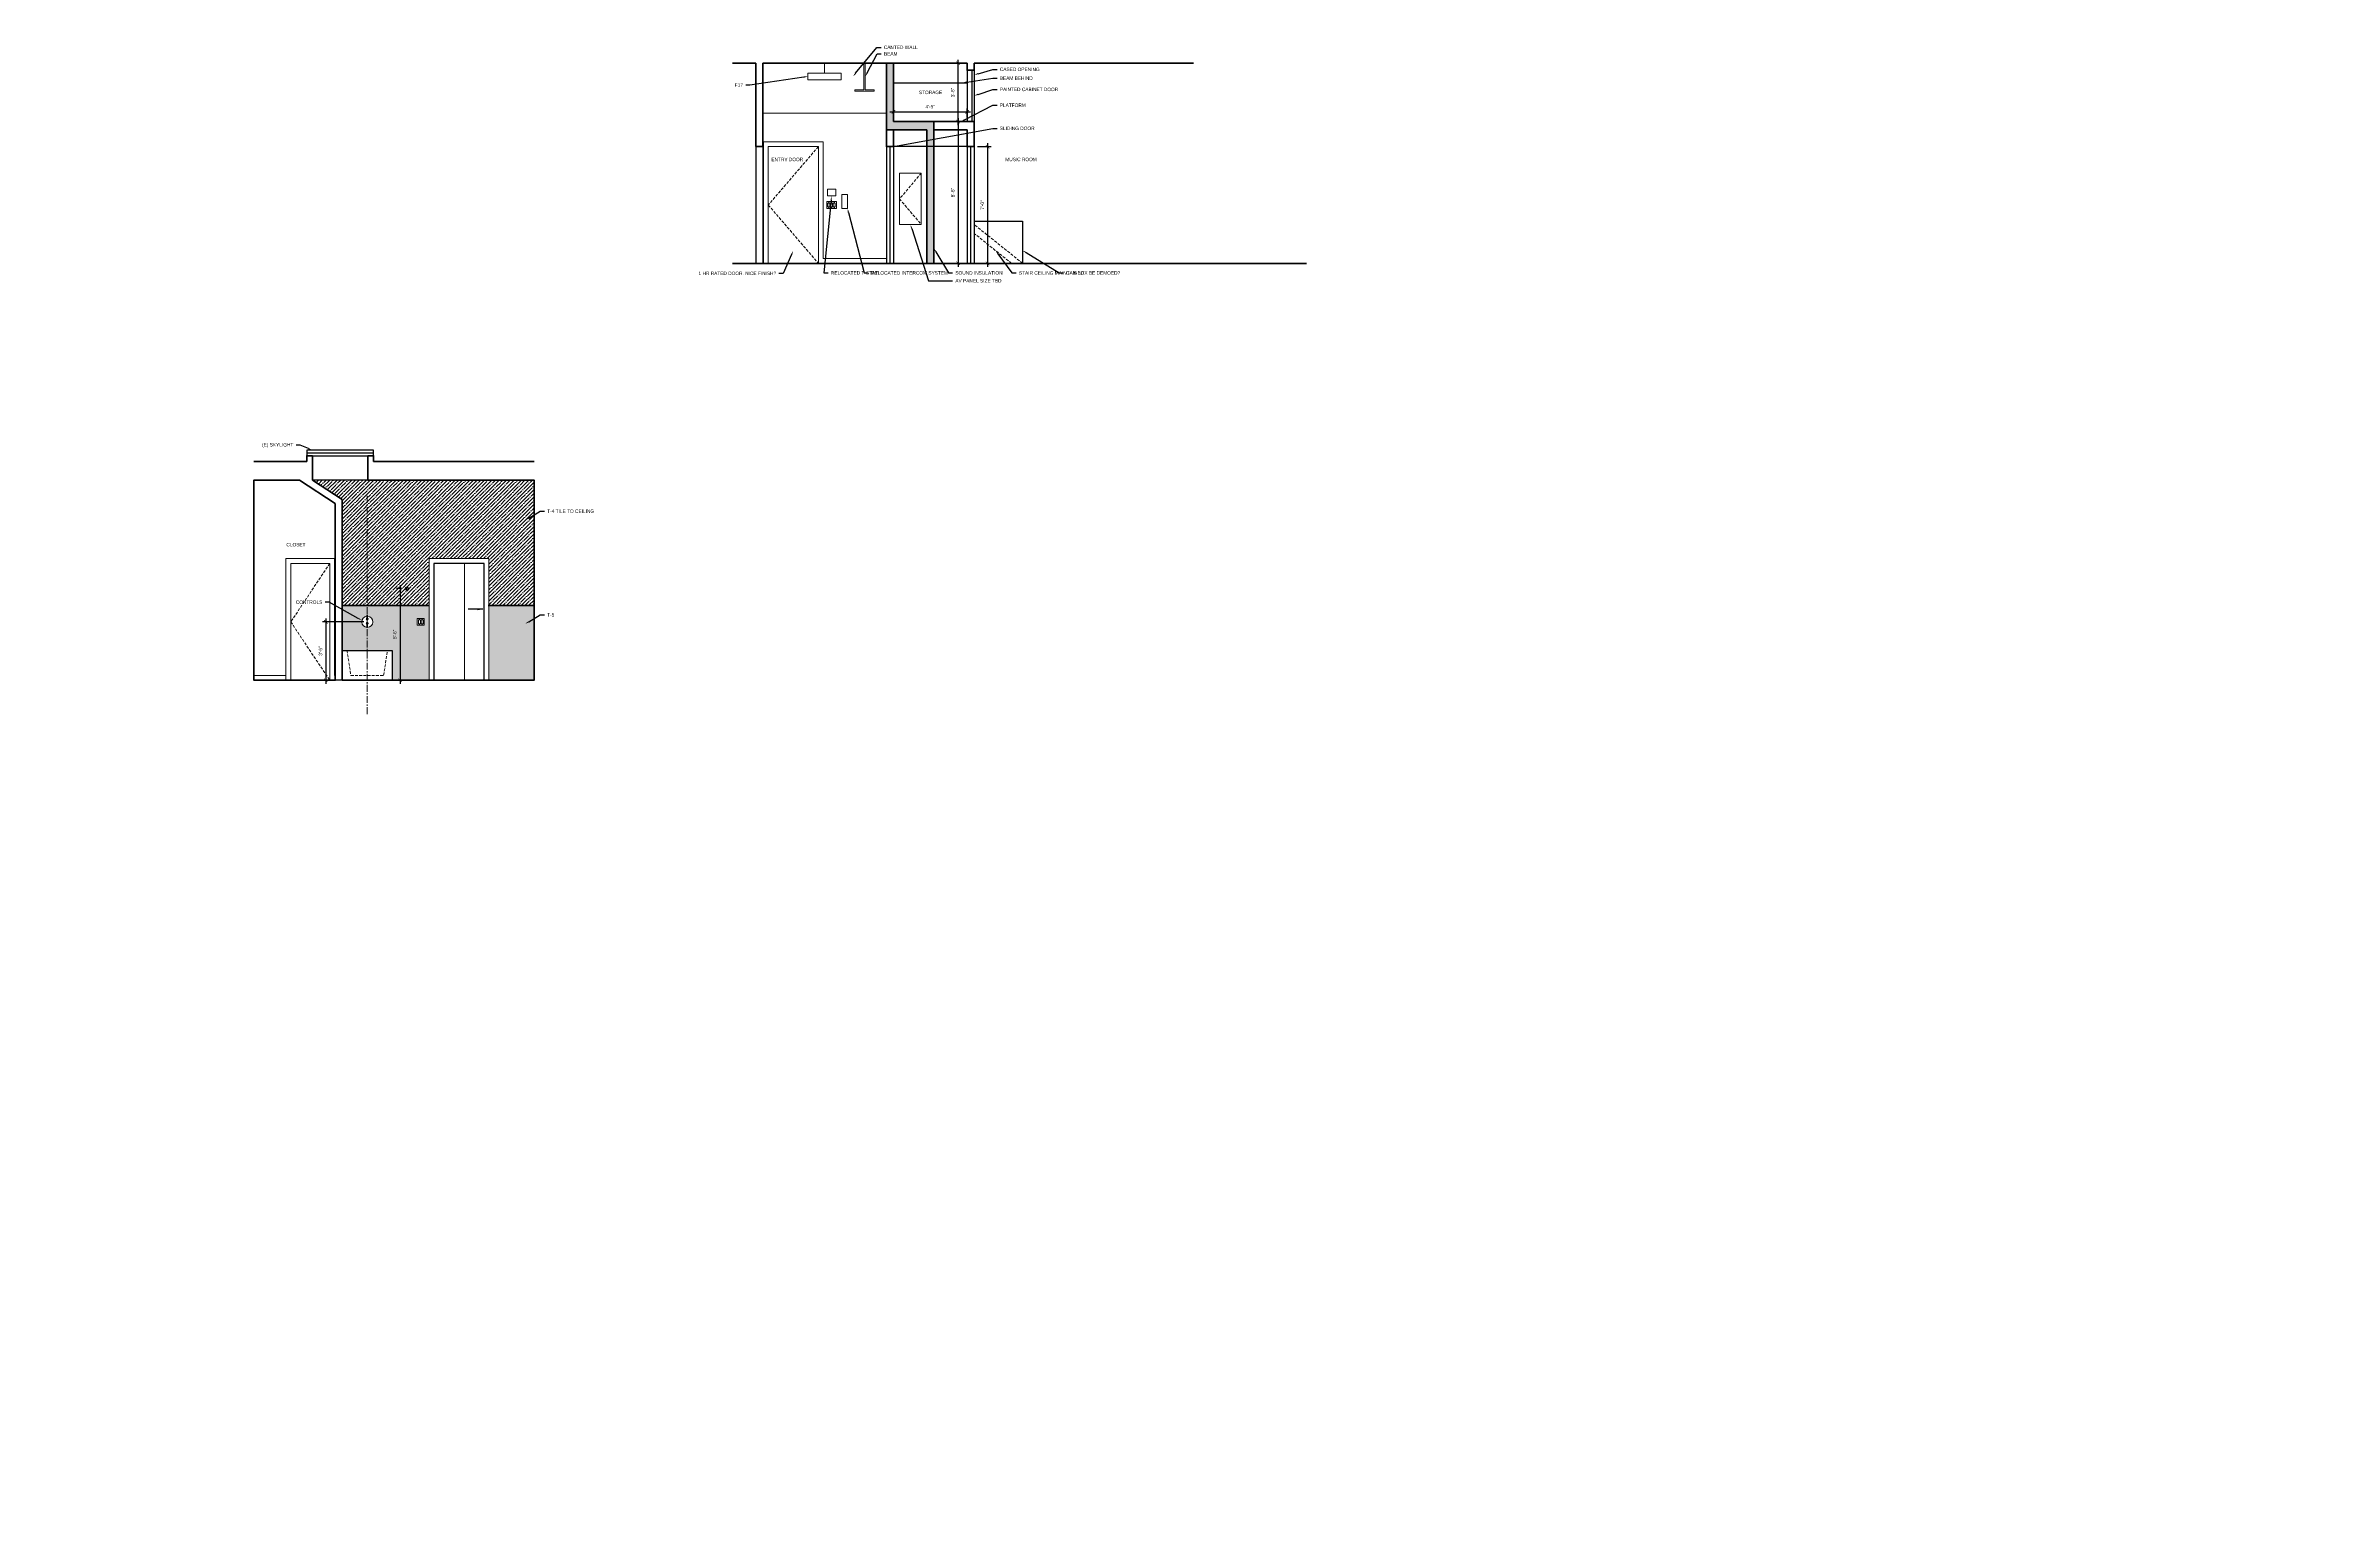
# Model space of a CAD drawing. Header units: inches. Extents: x -3027 to 6920, y -6604 to 320.
# Drawn here: x 2326 to 3963, y -5405 to -4343 of the extents above; entities that cross this region are included whole.
import ezdxf
from ezdxf import colors
from ezdxf.entities.mleader import LeaderData, LeaderLine
from ezdxf.math import Vec2, Vec3

# ---------------------------------------------------------------- set-up
doc = ezdxf.new("R2010")
doc.units = ezdxf.units.IN
doc.header["$LTSCALE"] = 4
doc.header["$MEASUREMENT"] = 0
doc.header["$PDMODE"] = 35
doc.header["$PDSIZE"] = -5
doc.linetypes.add('CENTER', pattern=[2, 1.25, -0.25, 0.25, -0.25])
doc.linetypes.add('DASHED', pattern=[0.75, 0.5, -0.25])
doc.layers.get('0').update_dxf_attribs({"linetype": 'CONTINUOUS'})
doc.layers.get('Defpoints').update_dxf_attribs({"linetype": 'CONTINUOUS'})
for name, color, linetype, lineweight in [('A-ELEV-2', 5, 'CONTINUOUS', 25), ('A-ELEV-3', 8, 'CONTINUOUS', 15), ('A-ELEV-BYND', 9, 'DASHED', 9), ('A-ELEV-CUT', 3, 'CONTINUOUS', 50), ('A-ELEV-HTCH', 40, 'CONTINUOUS', 9), ('A-NOTE-CL', 8, 'CENTER', 15), ('A-NOTE-DIM', 8, 'CONTINUOUS', 15), ('A-NOTE-REF', 8, 'CONTINUOUS', 15), ('A-RCP-HTCH', 9, 'CONTINUOUS', 9), ('A-SHBD', 5, 'CONTINUOUS', 25)]:
    doc.layers.add(name, color=color, linetype=linetype, lineweight=lineweight)
doc.layers.add('A-note-ref-1_4', color=8, linetype='CONTINUOUS')
doc.styles.add('1_4SM', font='swisse.ttf', dxfattribs={"width": 0.9, "height": 4})
doc.styles.add('ANNOT-SM', font='swisse.ttf', dxfattribs={"width": 0.9, "height": 0.078125})
doc.styles.add('Annotative', font='swisse.ttf', dxfattribs={"width": 0.9, "height": 0.078125})
doc.dimstyles.new('DIM-ANNOT', dxfattribs={"dimtxt": 0.078125, "dimasz": 0.078125, "dimexe": 0.078125, "dimexo": 0.078125, "dimgap": 0.078125, "dimtad": 1, "dimzin": 11, "dimdsep": 46, "dimlunit": 4, "dimtxsty": 'ANNOT-SM', "dimblk1": 'ARCHTICK', "dimblk2": 'ARCHTICK', "dimsah": 1, "dimcen": 0, "dimdle": 0.078125, "dimclrd": 8, "dimclre": 8, "dimclrt": 8, "dimadec": 0, "dimazin": 0, "dimtfac": 4, "dimtofl": 0, "dimtmove": 2, "dimatfit": 3, "dimfxl": 1, "dimfrac": 2, "dimtzin": 0, "dimarcsym": 0})
doc.dimstyles.new('DIM1_4$7', dxfattribs={"dimtxt": 4, "dimasz": 4, "dimexe": 2, "dimexo": 2, "dimgap": 2, "dimtad": 0, "dimdec": 4, "dimzin": 11, "dimdsep": 46, "dimlunit": 4, "dimtxsty": '1_4SM', "dimblk": 'ARCHTICK', "dimcen": 4, "dimdle": 2, "dimclrd": 8, "dimclre": 8, "dimclrt": 8, "dimadec": 0, "dimazin": 0, "dimtfac": 4, "dimtdec": 4, "dimtofl": 0, "dimtmove": 1, "dimatfit": 3, "dimfxl": 1, "dimfrac": 2, "dimtzin": 0, "dimarcsym": 0})

# ---------------------------------------------------------------- blocks, each defined once
blk = doc.blocks.new('_ARCHTICK')
at = {"color": 0, "linetype": 'ByBlock', "const_width": 0.15}
blk.add_lwpolyline([(-0.5, -0.5), (0.5, 0.5)], dxfattribs=at)
blk = doc.blocks.new('CEILING RR')
at = {"layer": 'A-ELEV-3'}
blk.add_lwpolyline([(0, 0), (0, -7)], dxfattribs=at)
blk.add_lwpolyline([(0, -12), (-12, -12), (-12, -7), (12, -7), (12, -12)], close=True, dxfattribs=at)
blk = doc.blocks.new('A$C621010FF')
at = {"layer": 'A-ELEV-3'}
for p, q in [((-0.2, 2), (-0.2, 4.7)), ((-0.2, 4.7), (0.2, 4.7)), ((0.2, 2), (0.2, 4.7)), ((-0.2, -1), (-0.2, -3.7)), ((-0.2, -3.7), (0.2, -3.7)), ((0.2, -1), (0.2, -3.7))]:
    blk.add_line(p, q, dxfattribs=at)
for centre, radius, start, end in [((0, 0), 4, 93.5833, 86.4167), ((0, 2), 0.75, 109.4712, 70.5288), ((0, 2), 0.25, 180, 0), ((0, -1), 0.75, 289.4712, 250.5288), ((0, -1), 0.25, 0, 180)]:
    blk.add_arc(centre, radius, start, end, dxfattribs=at)
blk = doc.blocks.new('*D132')
at = {"layer": 'A-NOTE-DIM', "color": 8, "lineweight": -2, "transparency": 16777216}
for p, q in [((2554.5, -4758), (2524.7, -4758)), ((2527.2, -4755.5), (2527.2, -4802.5)), ((2554.5, -4800), (2524.7, -4800))]:
    blk.add_line(p, q, dxfattribs=at)
at = {"layer": 'Defpoints', "color": 0, "transparency": 16777216}
for p in [(2557, -4758), (2527.2, -4800), (2557, -4800)]:
    blk.add_point(p, dxfattribs=at)
at = {"layer": 'A-NOTE-DIM', "color": 8, "lineweight": -2, "transparency": 16777216, "xscale": 2.5, "yscale": 2.5, "zscale": 2.5}
for p, rotation in [((2527.2, -4758), 90), ((2527.2, -4800), 270)]:
    blk.add_blockref('_ARCHTICK', p, dxfattribs=dict(at, rotation=rotation))
at = {"layer": 'A-NOTE-DIM', "color": 8, "transparency": 16777216, "insert": (2523.4, -4779), "char_height": 2.5, "attachment_point": 5, "rotation": 90, "style": 'ANNOT-SM'}
blk.add_mtext('3\'-6" ', dxfattribs=at)
blk = doc.blocks.new('E16-SWITCH-TRIPLE')
at = {"layer": 'A-ELEV-3', "linetype": 'Continuous', "ltscale": 0.5}
blk.add_lwpolyline([(-6.9, 0), (0, 0), (0, -5), (-6.9, -5)], close=True, dxfattribs=at)
at = {"layer": 'A-ELEV-3', "ltscale": 0.5}
for points in [[(-6.1, -1.1), (-4.7, -1.1), (-4.7, -3.9), (-6.1, -3.9)], [(-4.1, -1.1), (-2.7, -1.1), (-2.7, -3.9), (-4.1, -3.9)], [(-0.8, -1.1), (-2.2, -1.1), (-2.2, -3.9), (-0.8, -3.9)]]:
    blk.add_lwpolyline(points, close=True, dxfattribs=at)
at = {"layer": 'A-ELEV-3'}
for centre in [(-5.4, -0.5), (-5.4, -0.5), (-5.4, -4.5), (-5.4, -4.5), (-3.4, -0.5), (-3.4, -0.5), (-3.4, -4.5), (-3.4, -4.5), (-1.5, -0.5), (-1.5, -4.5)]:
    blk.add_circle(centre, 0.125, dxfattribs=at)
blk = doc.blocks.new('E16-SWITCH-DOUBLE')
at = {"layer": 'A-ELEV-3', "linetype": 'Continuous', "ltscale": 0.5}
blk.add_lwpolyline([(-2.5, 2.5), (2.5, 2.5), (2.5, -2.5), (-2.5, -2.5)], close=True, dxfattribs=at)
at = {"layer": 'A-ELEV-3', "ltscale": 0.5}
for points in [[(-1.7, 1.4), (-0.3, 1.4), (-0.3, -1.4), (-1.7, -1.4)], [(1.7, 1.4), (0.3, 1.4), (0.3, -1.4), (1.7, -1.4)]]:
    blk.add_lwpolyline(points, close=True, dxfattribs=at)
at = {"layer": 'A-ELEV-3'}
for centre in [(-1, 2), (-1, 2), (1, 2), (-1, -2), (-1, -2), (1, -2)]:
    blk.add_circle(centre, 0.125, dxfattribs=at)
blk = doc.blocks.new('ROBE HOOK')
at = {"layer": 'A-ELEV-3'}
blk.add_lwpolyline([(-0.25, -0.75), (0.25, -0.75), (0.25, 0.75), (-0.25, 0.75)], close=True, dxfattribs=at)
blk.add_circle((0, 0), 1.25, dxfattribs=at)
blk = doc.blocks.new('*D155')
at = {"layer": 'A-NOTE-DIM', "color": 8, "lineweight": -2, "transparency": 16777216}
for p, q in [((2580.6, -4731.6), (2580.6, -4802.5)), ((2581.7, -4734.1), (2578.1, -4734.1)), ((2582.7, -4800), (2578.1, -4800))]:
    blk.add_line(p, q, dxfattribs=at)
at = {"layer": 'Defpoints', "color": 0, "transparency": 16777216}
for p in [(2584.2, -4734.1), (2580.6, -4800), (2585.2, -4800)]:
    blk.add_point(p, dxfattribs=at)
at = {"layer": 'A-NOTE-DIM', "color": 8, "lineweight": -2, "transparency": 16777216, "xscale": 2.5, "yscale": 2.5, "zscale": 2.5}
for p, rotation in [((2580.6, -4734.1), 90), ((2580.6, -4800), 270)]:
    blk.add_blockref('_ARCHTICK', p, dxfattribs=dict(at, rotation=rotation))
at = {"layer": 'A-NOTE-DIM', "color": 8, "transparency": 16777216, "insert": (2576.8, -4767), "char_height": 2.5, "attachment_point": 5, "rotation": 90, "style": 'ANNOT-SM'}
blk.add_mtext('5\'-6" ', dxfattribs=at)
blk = doc.blocks.new('*D183')
at = {"layer": 'A-NOTE-DIM', "color": 8, "lineweight": -2, "transparency": 16777216}
for p, q in [((2986, -4398), (2979.5, -4398)), ((2982, -4395.5), (2982, -4502.5)), ((2986, -4500), (2979.5, -4500))]:
    blk.add_line(p, q, dxfattribs=at)
at = {"layer": 'Defpoints', "color": 0, "transparency": 16777216}
for p in [(2988.5, -4398), (2982, -4500), (2988.5, -4500)]:
    blk.add_point(p, dxfattribs=at)
at = {"layer": 'A-NOTE-DIM', "color": 8, "lineweight": -2, "transparency": 16777216, "xscale": 2.5, "yscale": 2.5, "zscale": 2.5}
for p, rotation in [((2982, -4398), 90), ((2982, -4500), 270)]:
    blk.add_blockref('_ARCHTICK', p, dxfattribs=dict(at, rotation=rotation))
at = {"layer": 'A-NOTE-DIM', "color": 8, "transparency": 16777216, "insert": (2978.2, -4449), "char_height": 2.5, "attachment_point": 5, "rotation": 90, "style": 'ANNOT-SM'}
blk.add_mtext('8\'-6" ', dxfattribs=at)
blk = doc.blocks.new('*D184')
at = {"layer": 'A-NOTE-DIM', "color": 8, "lineweight": -2, "transparency": 16777216}
for p, q in [((2996, -4416), (3005.7, -4416)), ((3003.2, -4413.5), (3003.2, -4502.5)), ((2996, -4500), (3005.7, -4500))]:
    blk.add_line(p, q, dxfattribs=at)
at = {"layer": 'Defpoints', "color": 0, "transparency": 16777216}
for p in [(2993.5, -4416), (2993.5, -4500), (3003.2, -4500)]:
    blk.add_point(p, dxfattribs=at)
at = {"layer": 'A-NOTE-DIM', "color": 8, "lineweight": -2, "transparency": 16777216, "xscale": 2.5, "yscale": 2.5, "zscale": 2.5}
for p, rotation in [((3003.2, -4416), 90), ((3003.2, -4500), 270)]:
    blk.add_blockref('_ARCHTICK', p, dxfattribs=dict(at, rotation=rotation))
at = {"layer": 'A-NOTE-DIM', "color": 8, "transparency": 16777216, "insert": (2999.4, -4458), "char_height": 2.5, "attachment_point": 5, "rotation": 90, "style": 'ANNOT-SM'}
blk.add_mtext('7\'-0" ', dxfattribs=at)
blk = doc.blocks.new('*D185')
at = {"layer": 'A-NOTE-DIM', "color": 8, "lineweight": -2, "transparency": 16777216}
for p, q in [((2986, -4356), (2979.5, -4356)), ((2982, -4400.5), (2982, -4353.5)), ((2986, -4398), (2979.5, -4398))]:
    blk.add_line(p, q, dxfattribs=at)
at = {"layer": 'Defpoints', "color": 0, "transparency": 16777216}
for p in [(2982, -4356), (2988.5, -4356), (2988.5, -4398)]:
    blk.add_point(p, dxfattribs=at)
at = {"layer": 'A-NOTE-DIM', "color": 8, "lineweight": -2, "transparency": 16777216, "xscale": 2.5, "yscale": 2.5, "zscale": 2.5}
for p, rotation in [((2982, -4356), 90), ((2982, -4398), 270)]:
    blk.add_blockref('_ARCHTICK', p, dxfattribs=dict(at, rotation=rotation))
at = {"layer": 'A-NOTE-DIM', "color": 8, "transparency": 16777216, "insert": (2978.2, -4377), "char_height": 2.5, "attachment_point": 5, "rotation": 90, "style": 'ANNOT-SM'}
blk.add_mtext('3\'-6" ', dxfattribs=at)
blk = doc.blocks.new('*D186')
at = {"layer": 'A-NOTE-DIM', "color": 8, "lineweight": -2, "transparency": 16777216}
for p, q in [((2935.5, -4395), (2935.5, -4388.5)), ((2988.5, -4395), (2988.5, -4388.5)), ((2933, -4391), (2991, -4391))]:
    blk.add_line(p, q, dxfattribs=at)
at = {"layer": 'Defpoints', "color": 0, "transparency": 16777216}
for p in [(2935.5, -4397.5), (2988.5, -4391), (2988.5, -4397.5)]:
    blk.add_point(p, dxfattribs=at)
at = {"layer": 'A-NOTE-DIM', "color": 8, "lineweight": -2, "transparency": 16777216, "xscale": 2.5, "yscale": 2.5, "zscale": 2.5, "rotation": 180}
blk.add_blockref('_ARCHTICK', (2935.5, -4391), dxfattribs=at)
at = {"layer": 'A-NOTE-DIM', "color": 8, "lineweight": -2, "transparency": 16777216, "xscale": 2.5, "yscale": 2.5, "zscale": 2.5}
blk.add_blockref('_ARCHTICK', (2988.5, -4391), dxfattribs=at)
at = {"layer": 'A-NOTE-DIM', "color": 8, "transparency": 16777216, "insert": (2962, -4387.2), "char_height": 2.5, "attachment_point": 5, "style": 'ANNOT-SM'}
blk.add_mtext('4\'-5" ', dxfattribs=at)

msp = doc.modelspace()

# ---------------------------------------------------------------- hatches: boundary and pattern name
h = msp.add_hatch()
h.set_pattern_fill('HONEY', color=256, scale=10)
h.paths.add_polyline_path([(2964.5002, -4398), (2935.5002, -4398), (2935.5002, -4356), (2930.5002, -4356), (2930.5002, -4404), (2935.5002, -4404), (2959.5002, -4404), (2959.5002, -4500), (2964.5002, -4500), (2964.5002, -4404)])
at = {"layer": 'A-ELEV-HTCH'}
h = msp.add_hatch(dxfattribs=at)
h.set_pattern_fill('ANSI35', color=256, scale=15)
h.paths.add_polyline_path([(2676.9998, -4656), (2517.4998, -4656), (2538.9998, -4670), (2538.9998, -4746), (2601.4998, -4746), (2601.4998, -4712.5), (2644.4998, -4712.5), (2644.4998, -4746), (2676.9998, -4746)])
at = {"layer": 'A-RCP-HTCH'}
h = msp.add_hatch(dxfattribs=at)
h.set_pattern_fill('HONEY', color=256, scale=10)
h.paths.add_polyline_path([(2676.9998, -4746.5), (2644.4998, -4746.5), (2644.4998, -4800), (2676.9998, -4800)])
edge = h.paths.add_edge_path(flags=16)
edge.add_line((2556.7498, -4753.25736), (2556.7498, -4754.00782))
edge.add_arc((2556.9998, -4758), 4, 93.5833217, 446.4166783)
edge.add_line((2557.2498, -4754.00782), (2556.7498, -4753.25736))
h.paths.add_polyline_path([(2593.03556, -4755.50172), (2597.96404, -4755.50172), (2597.96404, -4760.50172), (2593.03556, -4760.50172)], flags=16)
h.paths.add_polyline_path([(2595.76768, -4756.5616), (2597.1604, -4756.5616), (2597.1604, -4759.44183), (2595.76768, -4759.44183)], flags=0)
h.paths.add_polyline_path([(2601.4998, -4746.5), (2538.9998, -4746.5), (2538.9998, -4778.5), (2574.9998, -4778.5), (2574.9998, -4800), (2601.4998, -4800)])
h.paths.add_polyline_path([(2595.76768, -4756.5616), (2597.1604, -4756.5616), (2597.1604, -4759.44183), (2595.76768, -4759.44183)], flags=0)

# ---------------------------------------------------------------- linework, layer by layer
msp.add_line((2935.5002, -4370), (2988.5002, -4370))
msp.add_lwpolyline([(2993.5002, -4469.54301), (3028.39104, -4469.54301), (3028.39104, -4500)])
at = {"layer": 'A-ELEV-2'}
for p, q in [((2988.5002, -4361), (2988.5002, -4398)), ((2992.0002, -4361), (2992.0002, -4398)), ((2993.5002, -4361), (2993.5002, -4398)), ((2836.4998, -4416), (2836.4998, -4500)), ((2841.4998, -4416), (2841.4998, -4500)), ((2930.5002, -4416), (2930.5002, -4500)), ((2933.0002, -4416), (2933.0002, -4500)), ((2935.5002, -4416), (2935.5002, -4500)), ((2988.5002, -4416), (2988.5002, -4500)), ((2991.0002, -4416), (2991.0002, -4500)), ((2993.5002, -4416), (2993.5002, -4500)), ((2561.4998, -4636.5), (2513.4998, -4636.5)), ((2557.4998, -4656), (2517.4998, -4656))]:
    msp.add_line(p, q, dxfattribs=at)
msp.add_lwpolyline([(2513.4998, -4638.5), (2561.4998, -4638.5), (2561.4998, -4634.5), (2513.4998, -4634.5)], close=True, dxfattribs=at)
for points in [[(2640.9998, -4800), (2640.9998, -4716), (2604.9998, -4716), (2604.9998, -4800)], [(2538.9998, -4778.5), (2574.9998, -4778.5), (2574.9998, -4800)]]:
    msp.add_lwpolyline(points, dxfattribs=at)
at = {"layer": 'A-ELEV-3'}
for p, q in [((2841.4998, -4392), (2930.5002, -4392)), ((2841.4998, -4496.5), (2841.9998, -4496.5)), ((2538.9998, -4746), (2601.4998, -4746)), ((2538.9998, -4746.5), (2601.4998, -4746.5)), ((2643.9998, -4746), (2676.9998, -4746)), ((2643.9998, -4746.5), (2676.9998, -4746.5)), ((2475.4998, -4796.5), (2498.4998, -4796.5)), ((2533.4998, -4796.5), (2533.9998, -4796.5))]:
    msp.add_line(p, q, dxfattribs=at)
for points in [[(2915.2502, -4356), (2915.2502, -4375), (2921.7502, -4375), (2921.7502, -4376), (2907.7502, -4376), (2907.7502, -4375), (2914.2502, -4375), (2914.2502, -4356)], [(2841.9998, -4500), (2841.9998, -4412.5), (2884.9998, -4412.5), (2884.9998, -4496.5), (2930.5002, -4496.5)], [(2845.4998, -4500), (2845.4998, -4416), (2881.4998, -4416), (2881.4998, -4500)], [(2887.9998, -4446.50172), (2887.9998, -4451.50172), (2893.9998, -4451.50172), (2893.9998, -4446.50172), (2887.9998, -4446.50172)], [(2533.4998, -4796.5), (2533.4998, -4712.5), (2498.4998, -4712.5), (2498.4998, -4800)], [(2529.9998, -4800), (2529.9998, -4716), (2501.9998, -4716), (2501.9998, -4800)], [(2644.4998, -4800), (2644.4998, -4712.5), (2601.4998, -4712.5), (2601.4998, -4800)], [(2640.9998, -4716), (2626.8498, -4716), (2626.8498, -4800), (2644.8498, -4800)]]:
    msp.add_lwpolyline(points, dxfattribs=at)
for points in [[(2955.54816, -4472.08348), (2939.87251, -4472.08348), (2939.87251, -4435.06624), (2955.54816, -4435.06624)], [(2898.42828, -4460.50172), (2902.42828, -4460.50172), (2902.42828, -4450.50172), (2898.42828, -4450.50172)]]:
    msp.add_lwpolyline(points, close=True, dxfattribs=at)
at = {"layer": 'A-ELEV-BYND'}
for p, q in [((3028.50411, -4500), (2993.5002, -4471.99688)), ((3020.5002, -4500), (2993.5002, -4478.4))]:
    msp.add_line(p, q, dxfattribs=at)
for points in [[(2881.4998, -4416), (2845.4998, -4458), (2881.4998, -4500)], [(2955.54816, -4435.06624), (2939.87251, -4453.57486), (2955.54816, -4472.08348)], [(2529.9998, -4716), (2501.9998, -4758), (2529.9998, -4800)], [(2542.3873, -4778.5), (2545.24734, -4796.5), (2568.75226, -4796.5), (2571.6123, -4778.5)]]:
    msp.add_lwpolyline(points, dxfattribs=at)
at = {"layer": 'A-ELEV-CUT'}
for p, q in [((2819.80506, -4356), (2836.4998, -4356)), ((2836.4998, -4356), (2836.4998, -4416)), ((2841.4998, -4356), (2841.4998, -4416)), ((2841.4998, -4356), (2930.5002, -4356)), ((2935.5002, -4356), (2930.5002, -4356)), ((2935.5002, -4356), (2959.5002, -4356)), ((2964.5002, -4356), (2959.5002, -4356)), ((2964.5002, -4356), (2988.5002, -4356)), ((2993.5002, -4356), (3151.45925, -4356)), ((2935.5002, -4404), (2930.5002, -4404)), ((2935.5002, -4404), (2959.5002, -4404)), ((2964.5002, -4404), (2964.5002, -4398)), ((2964.5002, -4404), (2988.5002, -4404)), ((2841.4998, -4416), (2836.4998, -4416)), ((2819.80506, -4500), (3232.51454, -4500)), ((2513.4998, -4642.5), (2475.4998, -4642.5)), ((2517.4998, -4656), (2517.4998, -4642.5)), ((2557.4998, -4656), (2557.4998, -4642.5)), ((2561.4998, -4642.5), (2676.9998, -4642.5))]:
    msp.add_line(p, q, dxfattribs=at)
for points in [[(2935.5002, -4404), (2935.5002, -4416), (2930.5002, -4416), (2930.5002, -4356)], [(2935.5002, -4356), (2935.5002, -4398)], [(2993.5002, -4356), (2993.5002, -4361), (2988.5002, -4361), (2988.5002, -4356)], [(2935.5002, -4398), (2993.5002, -4398), (2993.5002, -4416), (2988.5002, -4416), (2988.5002, -4404)], [(2964.5002, -4404), (2964.5002, -4500), (2959.5002, -4500), (2959.5002, -4404)], [(2513.4998, -4642.5), (2513.4998, -4638.5), (2517.4998, -4638.5), (2517.4998, -4642.5)], [(2557.4998, -4642.5), (2557.4998, -4638.5), (2561.4998, -4638.5), (2561.4998, -4642.5)], [(2533.9998, -4672.71079), (2533.9998, -4800), (2475.4998, -4800), (2475.4998, -4656), (2508.33681, -4656), (2533.9998, -4672.71079)], [(2517.4998, -4656), (2538.9998, -4670), (2538.9998, -4800), (2676.9998, -4800), (2676.9998, -4656), (2557.4998, -4656)]]:
    msp.add_lwpolyline(points, dxfattribs=at)
at = {"layer": 'A-NOTE-CL'}
msp.add_line((2556.9998, -4824.37858), (2556.9998, -4666.03768), dxfattribs=at)

# ---------------------------------------------------------------- block references
msp.add_blockref('ROBE HOOK', (2585.4998, -4734.09451))
at = {"layer": 'A-ELEV-3'}
msp.add_blockref('A$C621010FF', (2556.9998, -4758), dxfattribs=at)
at = {"layer": 'A-NOTE-REF'}
for name, p in [('E16-SWITCH-TRIPLE', (2894.42828, -4455.50172)), ('E16-SWITCH-DOUBLE', (2595.4998, -4758.00172))]:
    msp.add_blockref(name, p, dxfattribs=at)
at = {"layer": 'A-SHBD', "xscale": -1}
msp.add_blockref('CEILING RR', (2886, -4356), dxfattribs=at)

# ---------------------------------------------------------------- texts
at = {"layer": 'A-NOTE-REF', "char_height": 2.5, "style": 'Annotative'}
for s, insert, attachment_point in [('STORAGE', (2970.60767, -4375.71215), 3), ('ENTRY DOOR', (2870.59456, -4423.96867), 3), ('MUSIC ROOM', (3038.61407, -4423.96867), 3), ('CLOSET', (2498.8409, -4701.16789), 1)]:
    msp.add_mtext_dynamic_manual_height_columns(s, width=33.6, gutter_width=12.5, heights=[0], dxfattribs=dict(at, insert=insert, attachment_point=attachment_point))

# ---------------------------------------------------------------- dimensions: what is measured, and where the dimension line sits
at = {"layer": 'A-NOTE-DIM'}
for base, p1, p2, picture, middle in [((2982.0194, -4356), (2988.5002, -4398), (2988.5002, -4356), '*D185', (2978.23475, -4377)), ((2982.0194, -4500), (2988.5002, -4398), (2988.5002, -4500), '*D183', (2978.23475, -4449)), ((3003.18778, -4500), (2993.5002, -4416), (2993.5002, -4500), '*D184', (2999.40482, -4458)), ((2580.55095, -4800), (2584.2498, -4734.09451), (2585.2498, -4800), '*D155', (2576.7663, -4767.04725)), ((2527.20103, -4800), (2556.9998, -4758), (2556.9998, -4800), '*D132', (2523.41638, -4779))]:
    dim = msp.add_linear_dim(base=base, p1=p1, p2=p2, angle=90, dimstyle='DIM-ANNOT', override={"dimpost": ' '}, dxfattribs=at)
    dim.commit()
    dim.dimension.update_dxf_attribs({"geometry": picture, "text_midpoint": middle})
dim = msp.add_linear_dim(base=(2988.5002, -4390.95969), p1=(2935.5002, -4397.49432), p2=(2988.5002, -4397.49432), dimstyle='DIM-ANNOT', override={"dimpost": ' '}, dxfattribs=at)
dim.commit()
dim.dimension.update_dxf_attribs({"geometry": '*D186', "text_midpoint": (2962.0002, -4387.17673)})

# ---------------------------------------------------------------- leaders
at = {"layer": 'A-NOTE-REF'}
ml = msp.add_multileader_mtext('Standard', dxfattribs=at)
ml.set_content('CANTED WALL', color=256, style='ANNOT-SM')
ml.set_leader_properties()
ml.build(insert=Vec2(0, 0))
ml.multileader.update_dxf_attribs({"dogleg_length": 0.09375, "arrow_head_size": 3, "scale": 32})
ctx = ml.context
ctx.base_point, ctx.scale, ctx.char_height, ctx.arrow_head_size, ctx.plane_origin = Vec3(2926.56544, -4344.54045), 32, 2.5, 3, Vec3(2892.42682, -4356.82302)
notes = []
notes.append((ctx, [(0, (1, 1, 0), (2923.56544, -4344.54045), (1, 0), 3, [(0, [(2906.42014, -4365.5)], 0, [])])]))
ctx.mtext.insert, ctx.mtext.width, ctx.mtext.flow_direction = Vec3(2928.56544, -4343.25748), 38.6539583, 5
ml = msp.add_multileader_mtext('Standard', dxfattribs=at)
ml.set_content('BEAM', color=256, style='ANNOT-SM')
ml.set_leader_properties()
ml.build(insert=Vec2(0, 0))
ml.multileader.update_dxf_attribs({"dogleg_length": 0.09375, "arrow_head_size": 3, "scale": 32})
ctx = ml.context
ctx.base_point, ctx.scale, ctx.char_height, ctx.arrow_head_size, ctx.plane_origin = Vec3(2926.72501, -4349.19802), 32, 2.5, 3, Vec3(2912.15021, -4356.82302)
notes.append((ctx, [(0, (1, 1, 0), (2923.72501, -4349.19802), (1, 0), 3, [(0, [(2915.2502, -4365.5)], 0, [])])]))
ctx.mtext.insert, ctx.mtext.width, ctx.mtext.flow_direction = Vec3(2928.72501, -4347.94802), 38.6539583, 5
ml = msp.add_multileader_mtext('Standard', dxfattribs=at)
ml.set_content('F17', color=256, style='ANNOT-SM')
ml.set_leader_properties()
ml.build(insert=Vec2(0, 0))
ml.multileader.update_dxf_attribs({"dogleg_length": 0.09375, "arrow_head_size": 3, "scale": 32})
ctx = ml.context
ctx.base_point, ctx.scale, ctx.char_height, ctx.arrow_head_size, ctx.plane_origin = Vec3(2819.58338, -4371.66577), 32, 2.5, 3, Vec3(2840.95914, -4372.62781)
ctx.text_align_type = 2
notes.append((ctx, [(0, (1, 1, 0), (2832.25934, -4371.66577), (-1, 0), 3, [(0, [(2874, -4365.5)], 0, [])])]))
ctx.mtext.insert, ctx.mtext.width, ctx.mtext.alignment, ctx.mtext.flow_direction = Vec3(2827.25934, -4370.41577), 36.6376788, 3, 5
ml = msp.add_multileader_mtext('Standard', dxfattribs=at)
ml.set_content('CANTED WALL', color=256, style='ANNOT-SM')
ml.set_leader_properties()
ml.build(insert=Vec2(0, 0))
ml.multileader.update_dxf_attribs({"dogleg_length": 0.09375, "arrow_head_size": 3, "scale": 32})
ctx = ml.context
ctx.base_point, ctx.scale, ctx.char_height, ctx.arrow_head_size, ctx.plane_origin = Vec3(2147.1, -4364.325), 32, 2.5, 3, Vec3(2132.5252, -4371.95)
notes.append((ctx, [(0, (1, 1, 0), (2144.1, -4364.325), (1, 0), 3, [(0, [(2102.96647, -4374.73044)], 0, [])])]))
ctx.mtext.insert, ctx.mtext.width, ctx.mtext.flow_direction = Vec3(2149.1, -4363.075), 20.1986759, 5
ml = msp.add_multileader_mtext('Standard', dxfattribs=at)
ml.set_content('BEAM BEHIND', color=256, style='ANNOT-SM')
ml.set_leader_properties()
ml.build(insert=Vec2(0, 0))
ml.multileader.update_dxf_attribs({"dogleg_length": 0.09375, "arrow_head_size": 3, "scale": 32})
ctx = ml.context
ctx.base_point, ctx.scale, ctx.char_height, ctx.arrow_head_size, ctx.plane_origin = Vec3(3010.01839, -4366.72091), 32, 2.5, 3, Vec3(2995.44359, -4374.34591)
notes.append((ctx, [(0, (1, 1, 0), (3007.01839, -4366.72091), (1, 0), 3, [(0, [(2985.25167, -4370)], 0, [])])]))
ctx.mtext.insert, ctx.mtext.width, ctx.mtext.flow_direction = Vec3(3012.01839, -4365.47006), 38.6539583, 5
ml = msp.add_multileader_mtext('Standard', dxfattribs=at)
ml.set_content('CASED OPENING', color=256, style='ANNOT-SM')
ml.set_leader_properties()
ml.build(insert=Vec2(0, 0))
ml.multileader.update_dxf_attribs({"dogleg_length": 0.09375, "arrow_head_size": 3, "scale": 32})
ctx = ml.context
ctx.base_point, ctx.scale, ctx.char_height, ctx.arrow_head_size, ctx.plane_origin = Vec3(3010.01839, -4360.4042), 32, 2.5, 3, Vec3(2995.44359, -4368.0292)
notes.append((ctx, [(0, (1, 1, 0), (3007.01839, -4360.4042), (1, 0), 3, [(0, [(2993.5002, -4364.33631)], 0, [])])]))
ctx.mtext.insert, ctx.mtext.width, ctx.mtext.flow_direction = Vec3(3012.01839, -4359.12123), 38.6539583, 5
ml = msp.add_multileader_mtext('Standard', dxfattribs=at)
ml.set_content('PLATFORM', color=256, style='ANNOT-SM')
ml.set_leader_properties()
ml.build(insert=Vec2(0, 0))
ml.multileader.update_dxf_attribs({"dogleg_length": 0.09375, "arrow_head_size": 3, "scale": 32})
ctx = ml.context
ctx.base_point, ctx.scale, ctx.char_height, ctx.arrow_head_size, ctx.plane_origin = Vec3(3010.01839, -4386.21324), 32, 2.5, 3, Vec3(2995.44359, -4393.83824)
notes.append((ctx, [(0, (1, 1, 0), (3007.01839, -4386.21324), (1, 0), 3, [(0, [(2984.00417, -4398)], 0, [])])]))
ctx.mtext.insert, ctx.mtext.width, ctx.mtext.flow_direction = Vec3(3012.01839, -4384.93028), 38.6539583, 5
ml = msp.add_multileader_mtext('Standard', dxfattribs=at)
ml.set_content('PAINTED CABINET DOOR', color=256, style='ANNOT-SM')
ml.set_leader_properties()
ml.build(insert=Vec2(0, 0))
ml.multileader.update_dxf_attribs({"dogleg_length": 0.09375, "arrow_head_size": 3, "scale": 32})
ctx = ml.context
ctx.base_point, ctx.scale, ctx.char_height, ctx.arrow_head_size, ctx.plane_origin = Vec3(3010.01839, -4374.84108), 32, 2.5, 3, Vec3(2995.44359, -4379.18464)
notes.append((ctx, [(0, (1, 1, 0), (3007.01839, -4374.84108), (1, 0), 3, [(0, [(2993.5002, -4379.33586)], 0, [])])]))
ctx.mtext.insert, ctx.mtext.width, ctx.mtext.flow_direction = Vec3(3012.01839, -4373.55811), 38.6539583, 5
ml = msp.add_multileader_mtext('Standard', dxfattribs=at)
ml.set_content('SLIDING DOOR', color=256, style='ANNOT-SM')
ml.set_leader_properties()
ml.build(insert=Vec2(0, 0))
ml.multileader.update_dxf_attribs({"dogleg_length": 0.09375, "arrow_head_size": 3, "scale": 32})
ctx = ml.context
ctx.base_point, ctx.scale, ctx.char_height, ctx.arrow_head_size, ctx.plane_origin = Vec3(3010.01839, -4402.85835), 32, 2.5, 3, Vec3(2995.44359, -4410.48335)
notes.append((ctx, [(0, (1, 1, 0), (3007.01839, -4402.85835), (1, 0), 3, [(1, [(2991.0002, -4416), (2935.5002, -4416)], 0, [])])]))
ctx.mtext.insert, ctx.mtext.width, ctx.mtext.flow_direction = Vec3(3012.01839, -4401.57539), 38.6539583, 5
ml = msp.add_multileader_mtext('Standard', dxfattribs=at)
ml.set_content('RELOCATED T-STAT', color=256, style='ANNOT-SM')
ml.set_leader_properties()
ml.build(insert=Vec2(0, 0))
ml.multileader.update_dxf_attribs({"dogleg_length": 0.09375, "arrow_head_size": 3, "scale": 32})
ctx = ml.context
ctx.base_point, ctx.scale, ctx.char_height, ctx.arrow_head_size, ctx.plane_origin = Vec3(2888.5395, -4506.8826), 32, 2.5, 3, Vec3(2877.19416, -4514.5076)
notes.append((ctx, [(0, (1, 1, 0), (2885.5395, -4506.8826), (1, 0), 3, [(0, [(2890.9998, -4451.50172)], 0, [])])]))
ctx.mtext.insert, ctx.mtext.width, ctx.mtext.flow_direction = Vec3(2890.5395, -4505.59964), 18.9132897, 5
ml = msp.add_multileader_mtext('Standard', dxfattribs=at)
ml.set_content('RELOCATED INTERCOM SYSTEM', color=256, style='ANNOT-SM')
ml.set_leader_properties()
ml.build(insert=Vec2(0, 0))
ml.multileader.update_dxf_attribs({"dogleg_length": 0.09375, "arrow_head_size": 3, "scale": 32})
ctx = ml.context
ctx.base_point, ctx.scale, ctx.char_height, ctx.arrow_head_size, ctx.plane_origin = Vec3(2917.39875, -4506.8826), 32, 2.5, 3, Vec3(2912.38236, -4514.5076)
notes.append((ctx, [(0, (1, 1, 0), (2914.39875, -4506.8826), (1, 0), 3, [(0, [(2902.42828, -4460.50172)], 0, [])])]))
ctx.mtext.insert, ctx.mtext.width, ctx.mtext.flow_direction = Vec3(2919.39875, -4505.59964), 38.6539583, 5
ml = msp.add_multileader_mtext('Standard', dxfattribs=at)
ml.set_content('AV PANEL SIZE TBD', color=256, style='ANNOT-SM')
ml.set_leader_properties()
ml.build(insert=Vec2(0, 0))
ml.multileader.update_dxf_attribs({"dogleg_length": 0.09375, "arrow_head_size": 3, "scale": 32})
ctx = ml.context
ctx.base_point, ctx.scale, ctx.char_height, ctx.arrow_head_size, ctx.plane_origin = Vec3(2978.03123, -4512.53921), 32, 2.5, 3, Vec3(2963.45643, -4520.16421)
notes.append((ctx, [(0, (1, 1, 0), (2960.83289, -4512.53921), (1, 0), 17.19833, [(0, [(2947.71034, -4472.08348)], 0, [])])]))
ctx.mtext.insert, ctx.mtext.width, ctx.mtext.flow_direction = Vec3(2980.03123, -4511.25624), 38.6539583, 5
ml = msp.add_multileader_mtext('Standard', dxfattribs=at)
ml.set_content('1 HR RATED DOOR. NICE FINISH?', color=256, style='ANNOT-SM')
ml.set_leader_properties()
ml.build(insert=Vec2(0, 0))
ml.multileader.update_dxf_attribs({"dogleg_length": 0.09375, "arrow_head_size": 3, "scale": 32})
ctx = ml.context
ctx.base_point, ctx.scale, ctx.char_height, ctx.arrow_head_size, ctx.plane_origin = Vec3(2816.27641, -4507.21627), 32, 2.5, 3, Vec3(2864.86211, -4514.84127)
ctx.text_align_type = 2
notes.append((ctx, [(0, (1, 1, 0), (2856.16231, -4507.21627), (-1, 0), 3, [(0, [(2863.43822, -4490.92812)], 0, [])])]))
ctx.mtext.insert, ctx.mtext.width, ctx.mtext.alignment, ctx.mtext.flow_direction = Vec3(2851.16231, -4505.93331), 36.6376788, 3, 5
ml = msp.add_multileader_mtext('Standard', dxfattribs=at)
ml.set_content('RELOCATED DOOR', color=256, style='ANNOT-SM')
ml.set_leader_properties()
ml.build(insert=Vec2(0, 0))
ml.multileader.update_dxf_attribs({"dogleg_length": 0.09375, "arrow_head_size": 3, "scale": 32})
ctx = ml.context
ctx.base_point, ctx.scale, ctx.char_height, ctx.arrow_head_size, ctx.plane_origin = Vec3(2038.2247, -4506.8826), 32, 2.5, 3, Vec3(2023.6499, -4514.5076)
notes.append((ctx, [(0, (1, 1, 0), (2035.2247, -4506.8826), (1, 0), 3, [(0, [(2020.53797, -4489.14864)], 0, [])])]))
ctx.mtext.insert, ctx.mtext.width, ctx.mtext.flow_direction = Vec3(2040.2247, -4505.59964), 38.6539583, 5
ml = msp.add_multileader_mtext('Standard', dxfattribs=at)
ml.set_content('SOUND INSULATION', color=256, style='ANNOT-SM')
ml.set_leader_properties()
ml.build(insert=Vec2(0, 0))
ml.multileader.update_dxf_attribs({"dogleg_length": 0.09375, "arrow_head_size": 3, "scale": 32})
ctx = ml.context
ctx.base_point, ctx.scale, ctx.char_height, ctx.arrow_head_size, ctx.plane_origin = Vec3(2978.03123, -4506.8826), 32, 2.5, 3, Vec3(2963.45643, -4514.5076)
notes.append((ctx, [(0, (1, 1, 0), (2975.03123, -4506.8826), (1, 0), 3, [(0, [(2964.5002, -4489.05064)], 0, [])])]))
ctx.mtext.insert, ctx.mtext.width, ctx.mtext.flow_direction = Vec3(2980.03123, -4505.59964), 38.6539583, 5
ml = msp.add_multileader_mtext('Standard', dxfattribs=at)
ml.set_content('STAIR CEILING MAINTAINED', color=256, style='ANNOT-SM')
ml.set_leader_properties()
ml.build(insert=Vec2(0, 0))
ml.multileader.update_dxf_attribs({"dogleg_length": 0.09375, "arrow_head_size": 3, "scale": 32})
ctx = ml.context
ctx.base_point, ctx.scale, ctx.char_height, ctx.arrow_head_size, ctx.plane_origin = Vec3(3023.76638, -4506.8826), 32, 2.5, 3, Vec3(3009.19158, -4514.5076)
notes.append((ctx, [(0, (1, 1, 0), (3020.76638, -4506.8826), (1, 0), 3, [(0, [(3008.9, -4490.71984)], 0, [])])]))
ctx.mtext.insert, ctx.mtext.width, ctx.mtext.flow_direction = Vec3(3025.76638, -4505.6326), 38.6539583, 5
ml = msp.add_multileader_mtext('Standard', dxfattribs=at)
ml.set_content('CAN BOX BE DEMOED?', color=256, style='ANNOT-SM')
ml.set_leader_properties()
ml.build(insert=Vec2(0, 0))
ml.multileader.update_dxf_attribs({"dogleg_length": 0.09375, "arrow_head_size": 3, "scale": 32})
ctx = ml.context
ctx.base_point, ctx.scale, ctx.char_height, ctx.arrow_head_size, ctx.plane_origin = Vec3(3057.68076, -4506.8826), 32, 2.5, 3, Vec3(3043.10596, -4514.5076)
notes.append((ctx, [(0, (1, 1, 0), (3054.68076, -4506.8826), (1, 0), 3, [(0, [(3028.39104, -4490.71984)], 0, [])])]))
ctx.mtext.insert, ctx.mtext.width, ctx.mtext.flow_direction = Vec3(3059.68076, -4505.59964), 38.6539583, 5
ml = msp.add_multileader_mtext('Standard', dxfattribs=at)
ml.set_content('(E) SKYLIGHT', color=256, style='ANNOT-SM')
ml.set_leader_properties()
ml.build(insert=Vec2(0, 0))
ml.multileader.update_dxf_attribs({"dogleg_length": 0.09375, "arrow_head_size": 3, "scale": 32})
ctx = ml.context
ctx.base_point, ctx.scale, ctx.char_height, ctx.arrow_head_size, ctx.plane_origin = Vec3(2479.76704, -4630.875), 32, 2.5, 3, Vec3(2517.4998, -4638.5)
ctx.text_align_type = 2
notes.append((ctx, [(0, (1, 1, 0), (2508.8, -4630.875), (-1, 0), 3, [(0, [(2517.4998, -4634.5)], 0, [])])]))
ctx.mtext.insert, ctx.mtext.alignment, ctx.mtext.flow_direction = Vec3(2503.8, -4629.29623), 3, 5
ml = msp.add_multileader_mtext('Standard', dxfattribs=at)
ml.set_content('T-4 TILE TO CEILING', color=256, style='ANNOT-SM')
ml.set_leader_properties()
ml.build(insert=Vec2(0, 0))
ml.multileader.update_dxf_attribs({"dogleg_length": 0.09375, "arrow_head_size": 3, "scale": 32})
ctx = ml.context
ctx.base_point, ctx.scale, ctx.char_height, ctx.arrow_head_size, ctx.plane_origin = Vec3(2684.41905, -4678.37137), 32, 2.5, 3, Vec3(2672.71925, -4685.99637)
notes.append((ctx, [(0, (1, 1, 0), (2681.41905, -4678.37137), (1, 0), 3, [(0, [(2670.55557, -4684.85405)], 0, [])])]))
ctx.mtext.insert, ctx.mtext.width, ctx.mtext.flow_direction = Vec3(2686.41905, -4677.08841), 20.1986759, 5
ml = msp.add_multileader_mtext('Standard', dxfattribs=at)
ml.set_content('CONTROLS', color=256, style='ANNOT-SM')
ml.set_leader_properties()
ml.build(insert=Vec2(0, 0))
ml.multileader.update_dxf_attribs({"dogleg_length": 0.09375, "arrow_head_size": 3, "scale": 32})
ctx = ml.context
ctx.base_point, ctx.scale, ctx.char_height, ctx.arrow_head_size, ctx.plane_origin = Vec3(2503.43718, -4743.86884), 32, 2.5, 3, Vec3(2531.09895, -4746.5378)
ctx.text_align_type = 2
notes.append((ctx, [(0, (1, 1, 0), (2529.66943, -4743.86884), (-1, 0), 3, [(0, [(2553.14618, -4756.92779)], 0, [])])]))
ctx.mtext.insert, ctx.mtext.width, ctx.mtext.alignment, ctx.mtext.flow_direction = Vec3(2524.66943, -4742.58588), 20.1986759, 3, 5
ml = msp.add_multileader_mtext('Standard', dxfattribs=at)
ml.set_content('T-5', color=256, style='ANNOT-SM')
ml.set_leader_properties()
ml.build(insert=Vec2(0, 0))
ml.multileader.update_dxf_attribs({"dogleg_length": 0.09375, "arrow_head_size": 3, "scale": 32})
ctx = ml.context
ctx.base_point, ctx.scale, ctx.char_height, ctx.arrow_head_size, ctx.plane_origin = Vec3(2684.41905, -4752.98998), 32, 2.5, 3, Vec3(2672.71925, -4760.61498)
notes.append((ctx, [(0, (1, 1, 0), (2681.41905, -4752.98998), (1, 0), 3, [(0, [(2670.55557, -4759.47267)], 0, [])])]))
ctx.mtext.insert, ctx.mtext.width, ctx.mtext.flow_direction = Vec3(2686.41905, -4751.70702), 20.1986759, 5
ml = msp.add_multileader_mtext('Standard', dxfattribs=at)
ml.set_content('RECESSED TRACK', color=256, style='ANNOT-SM')
ml.set_leader_properties()
ml.build(insert=Vec2(0, 0))
ml.multileader.update_dxf_attribs({"dogleg_length": 0.09375, "arrow_head_size": 3, "scale": 32})
ctx = ml.context
ctx.base_point, ctx.scale, ctx.char_height, ctx.arrow_head_size, ctx.plane_origin = Vec3(1832.91246, -4960.4341), 32, 2.5, 3, Vec3(1823.48726, -4649.8732)
notes.append((ctx, [(0, (1, 1, 0), (1829.91246, -4960.4341), (1, 0), 3, [(0, [(1804.45183, -4969)], 0, [])])]))
ctx.mtext.insert, ctx.mtext.width, ctx.mtext.flow_direction = Vec3(1834.91246, -4959.15114), 29.2961964, 5
ml = msp.add_multileader_mtext('Standard', dxfattribs=at)
ml.set_content('SOFFIT TO BOTTOM OF BEAM FOR TRACK PLACEMENT', color=256, style='ANNOT-SM')
ml.set_leader_properties()
ml.build(insert=Vec2(0, 0))
ml.multileader.update_dxf_attribs({"dogleg_length": 0.09375, "arrow_head_size": 3, "scale": 32})
ctx = ml.context
ctx.base_point, ctx.scale, ctx.char_height, ctx.arrow_head_size, ctx.plane_origin = Vec3(1832.91246, -4987.42759), 32, 2.5, 3, Vec3(1823.48726, -4673.5643)
notes.append((ctx, [(0, (1, 1, 0), (1829.91246, -4987.42759), (1, 0), 3, [(0, [(1806.95183, -4970)], 0, [])])]))
ctx.mtext.insert, ctx.mtext.width, ctx.mtext.flow_direction = Vec3(1834.91246, -4986.14463), 29.2961964, 5
ml = msp.add_multileader_mtext('Standard', dxfattribs=at)
ml.set_content('RECESSED TRACK?', color=256, style='ANNOT-SM')
ml.set_leader_properties()
ml.build(insert=Vec2(0, 0))
ml.multileader.update_dxf_attribs({"dogleg_length": 0.09375, "arrow_head_size": 3, "scale": 32})
ctx = ml.context
ctx.base_point, ctx.scale, ctx.char_height, ctx.arrow_head_size, ctx.plane_origin = Vec3(1832.91246, -5091.43549), 32, 2.5, 3, Vec3(1823.48726, -4780.87459)
notes.append((ctx, [(0, (1, 1, 0), (1829.91246, -5091.43549), (1, 0), 3, [(0, [(1804.45183, -5100.00139)], 0, [])])]))
ctx.mtext.insert, ctx.mtext.width, ctx.mtext.flow_direction = Vec3(1834.91246, -5090.15253), 29.2961964, 5
ml = msp.add_multileader_mtext('Standard', dxfattribs=at)
ml.set_content('TABLE: FURNITURE BY OWNER', color=256, style='ANNOT-SM')
ml.set_leader_properties()
ml.build(insert=Vec2(0, 0))
ml.multileader.update_dxf_attribs({"dogleg_length": 0.09375, "arrow_head_size": 3, "scale": 32})
ctx = ml.context
ctx.base_point, ctx.scale, ctx.char_height, ctx.arrow_head_size, ctx.plane_origin = Vec3(1878.5459, -5402.72479), 32, 2.5, 3, Vec3(1868.20667, -5383.76367)
notes.append((ctx, [(0, (1, 1, 0), (1875.5459, -5402.72479), (1, 0), 3, [(0, [(1868.20667, -5372)], 0, [])])]))
ctx.mtext.insert, ctx.mtext.width, ctx.mtext.flow_direction = Vec3(1880.5459, -5401.44183), 24.8964826, 5
at = {"layer": 'A-note-ref-1_4'}
msp.add_leader([(2640.07816, -4748.97139), (2629.625, -4748.97139)], dimstyle='DIM1_4$7', override={"dimgap": 2, "dimtad": 0}, dxfattribs=at)
for ctx, leaders in notes:
    for number, flags, end, landing, length, lines in leaders:
        leader = LeaderData()
        leader.index, (leader.has_last_leader_line, leader.has_dogleg_vector, leader.attachment_direction) = number, flags
        leader.last_leader_point, leader.dogleg_vector, leader.dogleg_length = Vec3(end), Vec3(landing), length
        for number, points, colour, breaks in lines:
            line = LeaderLine()
            line.index, line.vertices, line.color, line.breaks = number, Vec3.list(points), colors.encode_raw_color(colour), breaks
            leader.lines.append(line)
        ctx.leaders.append(leader)

doc.saveas('drawing.dxf')
